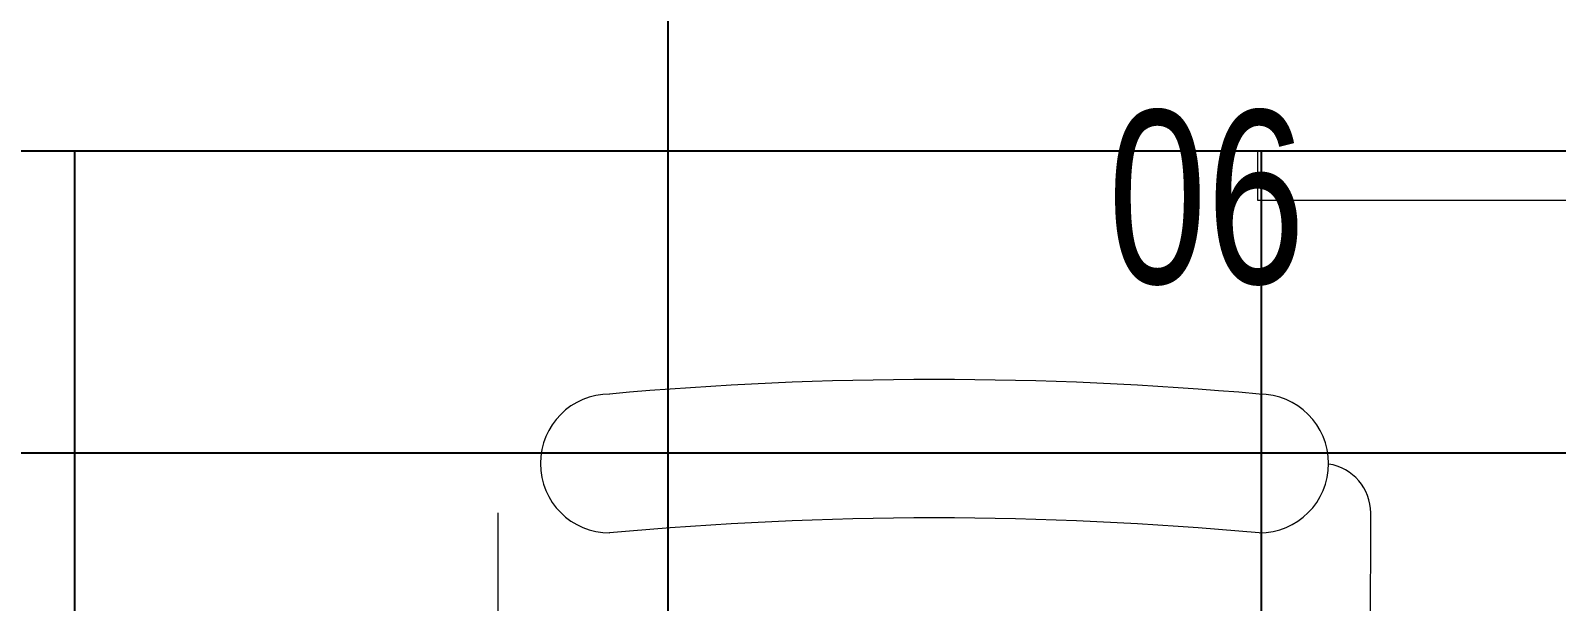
# Model space of a CAD drawing. Header units: inches. Extents: x -12418 to 57169, y -29325 to 19878.
# Drawn here: x 28178 to 28949, y -6675 to -6387 of the extents above; entities that cross this region are included whole.
import ezdxf

# ---------------------------------------------------------------- set-up
doc = ezdxf.new("R2010")
doc.units = ezdxf.units.IN
doc.header["$LTSCALE"] = 25
doc.header["$MEASUREMENT"] = 0
doc.header["$PDMODE"] = 3
doc.layers.get('0').update_dxf_attribs({"color": 8})
doc.layers.get('Defpoints').update_dxf_attribs({"color": 8})
for name, color, linetype, lineweight in [('00-Ground Floor$0$72_EGR_EQP_TAG', 142, 'Continuous', 5), ('00-Ground Floor$0$LOADING', 253, 'Continuous', 5), ('00-Ground Floor$0$Walls', 251, 'Continuous', 5), ('E-DIM', 6, 'Continuous', 18)]:
    doc.layers.add(name, color=color, linetype=linetype, lineweight=lineweight)
doc.layers.add('00-Ground Floor$0$False Ceiling', color=251, linetype='Continuous')
doc.styles.add('00-Ground Floor$0$X3G_ENTITY_257CFD', font='swisscl.ttf', dxfattribs={"height": 200})
doc.styles.get("Standard").update_dxf_attribs({"font": 'arial.ttf'})
doc.dimstyles.get("Standard").update_dxf_attribs({"dimtxt": 150, "dimasz": 150, "dimexe": 0.18, "dimexo": 0.0625, "dimgap": 1, "dimtad": 1, "dimdec": 0, "dimlfac": 0.1, "dimzin": 0, "dimdsep": 46, "dimtxsty": 'Standard', "dimcen": 0.09, "dimclrd": 256, "dimclrt": 7, "dimadec": 0, "dimazin": 0, "dimtfac": 1, "dimtdec": 0, "dimtofl": 0, "dimtmove": 0, "dimatfit": 3, "dimfxl": 1, "dimtolj": 1, "dimtzin": 0, "dimarcsym": 0})

# ---------------------------------------------------------------- blocks, each defined once
blk = doc.blocks.new('00-Ground Floor$0$GF21018-P')
at = {"color": 0}
for p, q in [((-0.2207, 0.47563), (-0.2207, 0.0675)), ((0.22049, 0.47563), (0.22049, 0.0675))]:
    blk.add_line(p, q, dxfattribs=at)
for centre, radius, start, end in [((-0.16429, 0.0425), 0.03511, 90, 270), ((0, 1.84674), 1.77674, 264.69456, 275.30527), ((0.16409, 0.0425), 0.03511, 270, 90), ((-0.1957, 0.0675), 0.025, 180, 261.47208), ((0, 1.83136), 1.83136, 264.85322, 275.14698)]:
    blk.add_arc(centre, radius, start, end, dxfattribs=at)
blk = doc.blocks.new('00-Ground Floor$0$A$Ce9e1c4c3')
at = {"layer": '00-Ground Floor$0$False Ceiling', "color": 254}
blk.add_line((-76050.49, -6447.43, 0), (-70550.49, -6447.43, 0), dxfattribs=at)
at = {"layer": '00-Ground Floor$0$False Ceiling', "color": 254, "linetype": 'Continuous'}
for p, q in [((-71800, -9957.43), (-71800, -6447.43)), ((-71200, -9957.43), (-71200, -6447.43)), ((-76050.49, -6600), (-70550.49, -6600))]:
    blk.add_line(p, q, dxfattribs=at)
blk = doc.blocks.new('00-Ground Floor')
at = {"layer": '00-Ground Floor$0$LOADING', "elevation": 0}
blk.add_lwpolyline([(29304.21, -6447.43), (29304.21, -6472.43), (28798.21, -6472.43), (28798.21, -6447.43), (29304.21, -6447.43)], dxfattribs=at)
at = {"layer": '00-Ground Floor$0$Walls'}
blk.add_line((29449.51, -6447.43, 0), (23949.51, -6447.43, 0), dxfattribs=at)
at = {"layer": '00-Ground Floor$0$False Ceiling', "color": 254}
blk.add_blockref('00-Ground Floor$0$A$Ce9e1c4c3', (100000, 0), dxfattribs=at)
at = {"layer": '00-Ground Floor$0$LOADING', "extrusion": (2.24021e-05, 7.77426e-06, 1), "xscale": 1000, "yscale": 1000, "zscale": 1000, "rotation": 179.9985892349695}
blk.add_blockref('00-Ground Floor$0$GF21018-P', (28634.56, -6562.98, 0.57), dxfattribs=at)
at = {"layer": '00-Ground Floor$0$72_EGR_EQP_TAG', "insert": (28772.33, -6426.94, 0), "char_height": 87.473, "attachment_point": 2, "style": '00-Ground Floor$0$X3G_ENTITY_257CFD'}
blk.add_mtext('06', dxfattribs=at)
blk = doc.blocks.new('*D366')
at = {"layer": 'Defpoints', "color": 0, "transparency": 16777216}
for p in [(29449.51, -6347.43), (29449.51, -6447.43, 0), (28500, -7200)]:
    blk.add_point(p, dxfattribs=at)
at = {"layer": 'E-DIM', "color": 0, "lineweight": -2, "transparency": 16777216}
for p, q in [((28500, -7199.94), (28500, -6347.25)), ((29449.51, -6447.36), (29449.51, -6347.25))]:
    blk.add_line(p, q, dxfattribs=at)
at = {"layer": 'E-DIM', "lineweight": -2, "transparency": 16777216}
blk.add_line((28650, -6347.43), (29299.51, -6347.43), dxfattribs=at)
at = {"layer": 'E-DIM', "transparency": 16777216}
for points in [[(28650, -6322.43), (28650, -6372.43), (28500, -6347.43)], [(29299.51, -6322.43), (29299.51, -6372.43), (29449.51, -6347.43)]]:
    blk.add_solid(points, dxfattribs=at)
at = {"layer": 'E-DIM', "color": 7, "transparency": 16777216, "insert": (28974.75, -6269.84), "char_height": 150, "attachment_point": 5}
blk.add_mtext('\\A1;95', dxfattribs=at)
blk = doc.blocks.new('*D367')
at = {"layer": 'Defpoints', "color": 0, "transparency": 16777216}
for p in [(29126.43, -6447.43), (29449.51, -6447.43, 0), (28800, -7500)]:
    blk.add_point(p, dxfattribs=at)
at = {"layer": 'E-DIM', "color": 0, "lineweight": -2, "transparency": 16777216}
for p, q in [((29449.44, -6447.43), (29126.25, -6447.43)), ((28800.06, -7500), (29126.61, -7500))]:
    blk.add_line(p, q, dxfattribs=at)
at = {"layer": 'E-DIM', "lineweight": -2, "transparency": 16777216}
blk.add_line((29126.43, -7350), (29126.43, -6597.43), dxfattribs=at)
at = {"layer": 'E-DIM', "transparency": 16777216}
for points in [[(29101.43, -6597.43), (29151.43, -6597.43), (29126.43, -6447.43)], [(29101.43, -7350), (29151.43, -7350), (29126.43, -7500)]]:
    blk.add_solid(points, dxfattribs=at)
at = {"layer": 'E-DIM', "color": 7, "transparency": 16777216, "insert": (29048.84, -6973.71), "char_height": 150, "attachment_point": 5, "rotation": 90}
blk.add_mtext('\\A1;105', dxfattribs=at)

msp = doc.modelspace()

# ---------------------------------------------------------------- block references
msp.add_blockref('00-Ground Floor', (0, 0))

# ---------------------------------------------------------------- dimensions: what is measured, and where the dimension line sits
at = {"layer": 'E-DIM'}
dim = msp.add_linear_dim(base=(29449.51, -6347.43), p1=(28500, -7200), p2=(29449.51, -6447.43, 0), dimstyle='Standard', dxfattribs=at)
dim.commit()
dim.dimension.update_dxf_attribs({"geometry": '*D366', "text_midpoint": (28974.75, -6269.84)})
dim = msp.add_linear_dim(base=(29126.43, -6447.43), p1=(28800, -7500), p2=(29449.51, -6447.43, 0), angle=90, dimstyle='Standard', dxfattribs=at)
dim.commit()
dim.dimension.update_dxf_attribs({"geometry": '*D367', "text_midpoint": (29048.84, -6973.71)})

doc.saveas('drawing.dxf')
